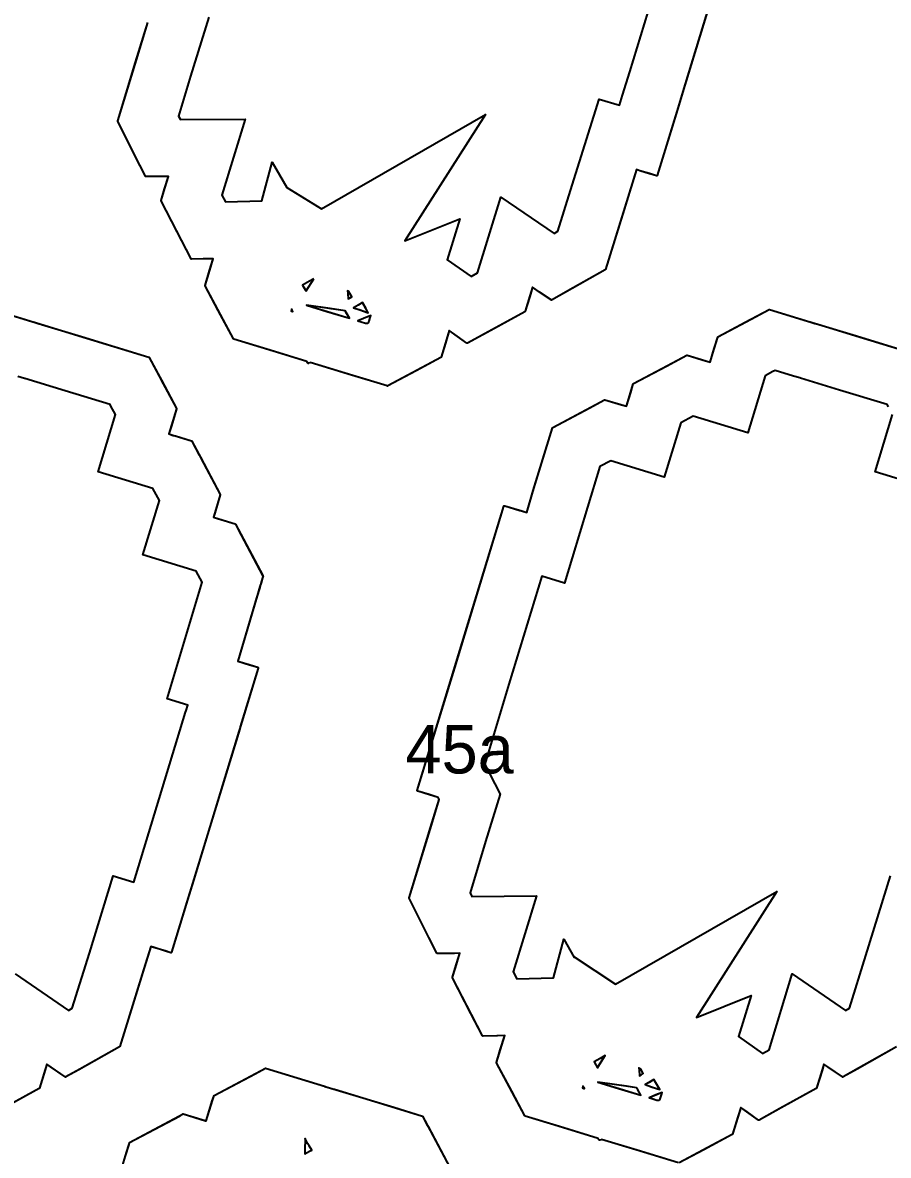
# Model space of a CAD drawing. Header units: millimetres. Extents: x 0 to 500, y 0 to 700.
# Drawn here: x 219.3 to 326.2, y 179.9 to 319.9 of the extents above; entities that cross this region are included whole.
import ezdxf
from ezdxf.enums import TextEntityAlignment as Align

# ---------------------------------------------------------------- set-up
doc = ezdxf.new("R2010")
doc.units = ezdxf.units.MM
doc.layers.add('CORTE', color=1, linetype='Continuous')
doc.layers.add('GRABADO', color=5, linetype='Continuous')

msp = doc.modelspace()

# ---------------------------------------------------------------- linework, layer by layer
at = {"layer": 'CORTE'}
for points in [[(242.23, 320.59), (240, 313.28), (238.51, 308.36), (238.74, 307.92), (246.73, 307.99), (243.86, 298.6), (244.29, 297.77), (248.81, 297.88), (250.09, 302.66), (251.9, 299.52), (256.18, 296.91), (276.41, 308.56), (266.48, 292.96), (273.24, 295.68), (271.69, 290.61), (274.64, 288.53), (274.64, 288.53), (275.46, 288.98), (278.32, 298.36), (284.91, 293.85), (285.38, 294.12), (286.94, 299.16), (290.45, 310.47), (292.97, 309.7), (293.36, 310.95), (294.24, 313.83), (298.77, 328.71)], [(305.36, 326.34), (301.05, 312.17), (300.14, 309.18), (297.65, 301.03), (297.65, 301.02), (297.65, 301.02), (297.64, 301.01), (297.64, 301), (297.63, 301), (297.63, 301), (297.62, 300.99), (297.62, 300.99), (297.61, 300.98), (297.6, 300.98), (297.59, 300.98), (297.59, 300.98), (297.58, 300.98), (297.57, 300.98), (297.56, 300.98), (297.56, 300.98), (296.68, 301.25), (296.67, 301.25), (295.5, 301.61), (295.07, 301.74), (293.54, 296.8), (291.24, 289.41), (291.24, 289.4), (291.24, 289.4), (291.24, 289.39), (291.23, 289.39), (291.23, 289.38), (291.22, 289.37), (291.22, 289.37), (291.21, 289.37), (287.27, 287.14), (284.6, 285.63), (284.59, 285.63), (284.59, 285.63), (284.58, 285.63), (284.57, 285.62), (284.56, 285.62), (284.55, 285.62), (284.55, 285.63), (284.54, 285.63), (284.53, 285.63), (284.53, 285.63), (284.52, 285.64), (283.11, 286.6), (282.23, 287.2), (281.89, 286.06), (281.33, 284.24), (281.33, 284.23), (281.32, 284.22), (281.32, 284.22), (281.32, 284.21), (281.31, 284.21), (281.31, 284.2), (281.3, 284.2), (281.29, 284.19), (277.67, 282.2), (274.22, 280.3), (274.22, 280.3), (274.21, 280.3), (274.2, 280.29), (274.19, 280.29), (274.19, 280.29), (274.18, 280.29), (274.17, 280.29), (274.16, 280.3), (274.16, 280.3), (274.15, 280.3), (274.14, 280.31), (272.98, 281.13), (271.95, 281.85), (271.48, 280.3), (270.94, 278.55), (270.94, 278.55), (270.94, 278.55), (270.94, 278.54), (270.93, 278.53), (270.93, 278.53), (270.93, 278.52), (270.92, 278.51), (270.91, 278.51), (270.91, 278.51), (267.98, 276.95), (264.35, 275.01), (264.34, 275.01), (264.34, 275.01), (264.33, 275), (264.32, 275), (264.32, 275), (264.31, 275), (264.3, 275), (264.29, 275.01), (260.03, 276.31), (254.75, 277.91), (254.71, 277.89), (254.57, 277.81), (254.57, 277.81), (254.56, 277.81), (254.55, 277.8), (254.55, 277.8), (254.54, 277.8), (254.53, 277.8), (254.52, 277.8), (254.52, 277.81), (254.51, 277.81), (254.5, 277.81), (254.5, 277.81), (254.49, 277.82), (254.49, 277.82), (254.48, 277.83), (254.48, 277.84), (254.47, 277.84), (254.42, 277.94), (254.36, 278.03), (250.36, 279.25), (245.34, 280.78), (245.33, 280.78), (245.33, 280.79), (245.32, 280.79), (245.31, 280.8), (245.31, 280.8), (245.3, 280.81), (245.3, 280.81), (245.3, 280.82), (243.36, 284.45), (241.8, 287.38), (241.8, 287.38), (241.8, 287.39), (241.79, 287.39), (241.79, 287.4), (241.79, 287.42), (241.79, 287.43), (241.8, 287.43), (242.37, 289.32), (242.8, 290.74), (241.55, 290.71), (240.12, 290.67), (240.11, 290.67), (240.11, 290.68), (240.1, 290.68), (240.09, 290.68), (240.08, 290.68), (240.08, 290.69), (240.07, 290.69), (240.07, 290.7), (240.06, 290.7), (240.05, 290.71), (238.25, 294.21), (236.35, 297.89), (236.35, 297.9), (236.35, 297.91), (236.34, 297.92), (236.34, 297.93), (236.35, 297.94), (236.8, 299.44), (237.25, 300.91), (236.19, 300.9), (234.48, 300.89), (234.47, 300.89), (234.47, 300.89), (234.46, 300.89), (234.45, 300.89), (234.44, 300.9), (234.44, 300.9), (234.43, 300.91), (234.43, 300.91), (234.42, 300.91), (234.42, 300.92), (234.41, 300.93), (233.04, 303.67), (231.01, 307.72), (231, 307.73), (231, 307.74), (231, 307.75), (231, 307.76), (231, 307.77), (233.21, 315.02), (234.71, 319.92)], [(215.51, 284.46), (220.5, 282.94), (220.55, 282.93), (221.31, 282.7), (221.37, 282.68), (226.19, 281.21), (234.84, 278.57), (234.85, 278.57), (234.86, 278.57), (234.86, 278.56), (234.87, 278.56), (234.88, 278.55), (234.88, 278.55), (234.89, 278.54), (236.18, 276.11), (236.39, 275.71), (238.25, 272.23), (238.25, 272.22), (238.26, 272.21), (238.26, 272.2), (238.26, 272.19), (238.26, 272.18), (238.26, 272.18), (238.26, 272.17), (237.64, 270.16), (237.31, 269.08), (237.85, 268.91), (238.14, 268.83), (240.11, 268.22), (240.12, 268.22), (240.13, 268.22), (240.13, 268.21), (240.14, 268.21), (240.15, 268.2), (240.15, 268.2), (240.16, 268.19), (240.16, 268.19), (241.07, 266.48), (241.09, 266.44), (241.28, 266.09), (243.67, 261.61), (243.67, 261.6), (243.67, 261.59), (243.67, 261.58), (243.67, 261.58), (243.68, 261.57), (243.67, 261.56), (243.67, 261.56), (243.67, 261.55), (243, 259.35), (242.83, 258.79), (243.37, 258.63), (245.49, 257.98), (245.49, 257.98), (245.5, 257.97), (245.51, 257.97), (245.51, 257.97), (245.52, 257.96), (245.52, 257.95), (245.53, 257.95), (245.53, 257.94), (246.25, 256.58), (246.26, 256.57), (248.9, 251.61), (248.94, 251.55), (248.94, 251.54), (248.94, 251.53), (248.95, 251.52), (248.95, 251.52), (248.95, 251.51), (248.95, 251.5), (248.95, 251.5), (248.95, 251.49), (248.88, 251.29), (248.68, 250.59), (248.53, 250.11), (248.15, 248.82), (245.82, 241.01), (247.23, 240.58), (248.31, 240.25), (248.31, 240.25), (248.32, 240.25), (248.33, 240.24), (248.33, 240.24), (248.34, 240.23), (248.34, 240.23), (248.35, 240.22), (248.35, 240.22), (248.35, 240.21), (248.36, 240.2), (248.36, 240.19), (248.36, 240.19), (248.36, 240.18), (248.36, 240.17), (248.36, 240.17), (248.36, 240.16), (246.04, 232.56), (245.97, 232.33), (240.36, 213.91), (239.63, 211.53), (237.65, 205.03), (237.65, 205.02), (237.65, 205.02), (237.64, 205.01), (237.64, 205), (237.63, 205), (237.63, 205), (237.62, 204.99), (237.62, 204.99), (237.61, 204.98), (237.6, 204.98), (237.59, 204.98), (237.59, 204.98), (237.58, 204.98), (237.57, 204.98), (237.56, 204.98), (237.56, 204.98), (236.86, 205.2), (236.85, 205.2), (235.4, 205.64), (235.07, 205.74), (234.08, 202.56), (231.24, 193.41), (231.24, 193.4), (231.24, 193.4), (231.24, 193.39), (231.23, 193.39), (231.23, 193.38), (231.22, 193.37), (231.22, 193.37), (231.21, 193.37), (226.33, 190.61), (224.6, 189.63), (224.59, 189.63), (224.59, 189.63), (224.58, 189.63), (224.57, 189.62), (224.56, 189.62), (224.55, 189.62), (224.55, 189.63), (224.54, 189.63), (224.53, 189.63), (224.53, 189.63), (224.52, 189.64), (222.77, 190.83), (222.23, 191.2), (222.02, 190.5), (221.33, 188.24), (221.33, 188.23), (221.32, 188.22), (221.32, 188.22), (221.32, 188.21), (221.31, 188.21), (221.31, 188.2), (221.3, 188.2), (221.29, 188.19), (216.8, 185.72)], [(300.29, 179.01), (295.18, 180.57), (290.75, 181.91), (290.7, 181.88), (290.57, 181.81), (290.57, 181.81), (290.56, 181.81), (290.55, 181.8), (290.55, 181.8), (290.54, 181.8), (290.53, 181.8), (290.52, 181.8), (290.52, 181.81), (290.51, 181.81), (290.5, 181.81), (290.5, 181.81), (290.49, 181.82), (290.49, 181.82), (290.48, 181.83), (290.48, 181.84), (290.47, 181.84), (290.4, 181.96), (290.36, 182.03), (285.55, 183.5), (281.34, 184.78), (281.33, 184.78), (281.33, 184.79), (281.32, 184.79), (281.31, 184.8), (281.31, 184.8), (281.3, 184.81), (281.3, 184.81), (281.3, 184.82), (279.67, 187.87), (277.8, 191.38), (277.8, 191.38), (277.8, 191.39), (277.79, 191.39), (277.79, 191.4), (277.79, 191.42), (277.79, 191.43), (277.8, 191.43), (278.28, 193.02), (278.8, 194.74), (277.83, 194.71), (276.12, 194.67), (276.11, 194.67), (276.11, 194.68), (276.1, 194.68), (276.09, 194.68), (276.08, 194.68), (276.08, 194.69), (276.07, 194.69), (276.07, 194.7), (276.06, 194.7), (276.05, 194.71), (274.63, 197.48), (272.35, 201.89), (272.35, 201.9), (272.35, 201.91), (272.34, 201.92), (272.34, 201.93), (272.35, 201.94), (272.71, 203.12), (273.25, 204.91), (272.53, 204.9), (270.48, 204.89), (270.47, 204.89), (270.47, 204.89), (270.46, 204.89), (270.45, 204.89), (270.44, 204.9), (270.44, 204.9), (270.43, 204.91), (270.43, 204.91), (270.42, 204.91), (270.42, 204.92), (270.41, 204.93), (269.44, 206.87), (267.01, 211.72), (267, 211.73), (267, 211.74), (267, 211.75), (267, 211.76), (267, 211.77), (269.65, 220.47), (270.71, 223.92), (270.69, 223.96), (270.67, 223.98), (270.58, 224.18), (269.46, 224.52), (268.05, 224.95), (268.04, 224.95), (268.03, 224.95), (268.03, 224.96), (268.02, 224.96), (268.02, 224.97), (268.01, 224.97), (268.01, 224.98), (268, 224.98), (268, 224.99), (268, 225), (267.99, 225.01), (267.99, 225.02), (268, 225.03), (272.81, 240.84), (278.7, 260.17), (278.7, 260.17), (278.71, 260.18), (278.71, 260.19), (278.72, 260.19), (278.72, 260.2), (278.73, 260.2), (278.73, 260.21), (278.74, 260.21), (278.75, 260.21), (278.75, 260.22), (278.76, 260.22), (278.77, 260.22), (278.77, 260.22), (278.78, 260.22), (278.79, 260.22), (278.8, 260.22), (280.62, 259.66), (280.79, 259.61), (281.52, 259.39), (282.41, 262.33), (284.7, 269.85), (284.71, 269.86), (284.71, 269.86), (284.71, 269.87), (284.71, 269.87), (284.72, 269.88), (284.73, 269.89), (284.74, 269.89), (289.31, 272.33), (291.14, 273.3), (291.14, 273.3), (291.15, 273.31), (291.16, 273.31), (291.17, 273.31), (291.18, 273.31), (291.19, 273.31), (291.19, 273.31), (293.14, 272.71), (293.85, 272.5), (294.36, 274.17), (294.69, 275.26), (294.69, 275.26), (294.7, 275.27), (294.7, 275.28), (294.71, 275.29), (294.72, 275.3), (294.72, 275.3), (294.73, 275.3), (298.77, 277.46), (301.31, 278.81), (301.31, 278.81), (301.32, 278.81), (301.33, 278.82), (301.34, 278.82), (301.34, 278.82), (301.35, 278.82), (301.36, 278.82), (303.13, 278.28), (304.17, 277.96), (304.66, 279.58), (305.11, 281.05), (305.11, 281.06), (305.11, 281.07), (305.12, 281.07), (305.13, 281.08), (305.14, 281.09), (305.14, 281.09), (305.14, 281.1), (308.52, 282.89), (311.45, 284.46), (311.46, 284.46), (311.47, 284.47), (311.48, 284.47), (311.5, 284.47), (311.51, 284.47), (311.51, 284.46), (316.34, 282.99), (316.39, 282.98), (317.12, 282.75), (317.18, 282.74), (321.85, 281.31), (330.84, 278.57)], [(218.32, 202.36), (224.9, 197.86), (225.38, 198.13), (227.49, 204.93), (230.45, 214.47), (232.97, 213.7), (233.55, 215.58), (239.38, 234.7), (239.44, 234.93), (239.64, 235.57), (237.12, 236.34), (241.42, 250.76), (240.7, 252.12), (234.09, 254.13), (236.14, 260.85), (235.33, 262.36), (228.58, 264.42), (230.72, 271.47), (230.16, 272.53), (230.06, 272.71), (224.49, 274.41), (219.52, 275.93), (219.46, 275.94), (218.64, 276.19)], [(326.22, 272.42), (326.06, 272.71), (320.15, 274.51), (315.33, 275.98), (315.27, 276), (314.48, 276.24), (312.2, 276.93), (311.94, 276.78), (310.97, 276.26), (308.82, 269.22), (302.07, 271.28), (300.55, 270.46), (298.5, 263.76), (291.9, 265.77), (290.56, 265.05), (289.03, 260.04), (286.17, 250.65), (283.38, 251.5), (279.32, 238.18), (276.35, 228.26), (276.92, 227.14), (278.23, 224.59), (276.44, 218.72), (274.52, 212.36), (274.74, 211.92), (282.73, 211.99), (279.86, 202.6), (280.29, 201.77), (284.81, 201.88), (286.09, 206.66), (287.39, 204.4), (287.39, 204.46), (292.47, 201.08), (312.41, 212.56), (302.48, 196.96), (309.24, 199.68), (307.69, 194.61), (310.64, 192.53), (310.64, 192.53), (311.46, 192.98), (314.32, 202.36), (320.9, 197.85), (321.38, 198.13), (323.4, 204.63), (326.45, 214.47)], [(331.33, 262.36), (324.58, 264.42), (326.72, 271.47)], [(327.21, 193.37), (322.49, 190.7), (320.6, 189.63), (320.59, 189.63), (320.59, 189.63), (320.58, 189.63), (320.57, 189.62), (320.56, 189.62), (320.55, 189.62), (320.55, 189.63), (320.54, 189.63), (320.53, 189.63), (320.53, 189.63), (320.52, 189.64), (318.83, 190.8), (318.23, 191.2), (318, 190.42), (317.33, 188.24), (317.33, 188.23), (317.32, 188.22), (317.32, 188.22), (317.32, 188.21), (317.31, 188.21), (317.31, 188.2), (317.3, 188.2), (317.29, 188.19), (312.95, 185.8), (310.22, 184.3), (310.22, 184.3), (310.21, 184.3), (310.2, 184.29), (310.19, 184.29), (310.19, 184.29), (310.18, 184.29), (310.17, 184.29), (310.16, 184.3), (310.16, 184.3), (310.15, 184.3), (310.14, 184.31), (308.74, 185.3), (307.95, 185.85), (307.58, 184.64), (306.94, 182.55), (306.94, 182.55), (306.94, 182.55), (306.94, 182.54), (306.93, 182.53), (306.93, 182.53), (306.93, 182.52), (306.92, 182.51), (306.91, 182.51), (306.91, 182.51), (303.4, 180.64), (300.35, 179.01)], [(231.97, 179.88), (232.39, 181.27), (232.47, 181.52), (238.55, 184.77), (239.1, 185.06), (241.78, 184.24), (241.93, 184.19), (242.68, 186.66), (242.89, 187.32), (247.97, 190.02), (249.25, 190.71), (256.52, 188.49), (256.59, 188.47), (257.69, 188.14), (257.77, 188.11), (264.76, 185.98), (268.64, 184.8), (269.23, 183.69), (269.33, 183.51), (272.03, 178.43)]]:
    msp.add_lwpolyline(points, dxfattribs=at)
for points in [[(255.21, 288.27), (254.7, 287.98), (253.84, 287.48), (254.21, 286.84), (254.25, 286.77), (255.21, 288.27)], [(259.69, 285.91), (259.92, 286.04), (259.56, 286.67), (259.38, 286.77), (259.41, 286.42), (259.45, 285.78), (259.69, 285.91)], [(252.54, 284.37), (252.47, 284.5), (252.45, 284.41), (252.41, 284.27), (252.6, 284.21), (252.64, 284.2), (252.54, 284.37)], [(257.25, 284.57), (254.31, 284.99), (256.89, 284.21), (259.62, 283.37), (259.19, 284.13), (259.09, 284.3), (257.25, 284.57)], [(261.64, 284.6), (261.23, 285.31), (260.7, 285), (260.14, 284.68), (260.92, 284.41), (261.95, 284.06), (261.64, 284.6)], [(261.35, 283.34), (260.65, 283.06), (261.07, 282.93), (261.59, 282.77), (261.74, 282.77), (261.85, 282.77), (261.89, 282.79), (261.93, 282.81), (262, 282.92), (262.06, 283.03), (262.2, 283.48), (262.27, 283.71), (261.35, 283.34)], [(290.35, 190.93), (291.21, 192.27), (290.6, 191.92), (289.84, 191.48), (290.25, 190.77), (290.35, 190.93)], [(295.66, 189.89), (295.92, 190.04), (295.6, 190.6), (295.39, 190.74), (295.4, 190.51), (295.45, 189.78), (295.66, 189.89)], [(293.75, 188.5), (290.31, 188.99), (292.52, 188.32), (295.62, 187.37), (295.24, 188.04), (295.09, 188.3), (293.75, 188.5)], [(297.59, 188.69), (297.23, 189.31), (296.63, 188.96), (296.14, 188.68), (297.03, 188.37), (297.95, 188.06), (297.59, 188.69)], [(288.56, 188.34), (288.47, 188.5), (288.46, 188.44), (288.41, 188.27), (288.58, 188.22), (288.64, 188.2), (288.56, 188.34)], [(297.46, 187.39), (296.65, 187.06), (297.01, 186.95), (297.59, 186.77), (297.72, 186.77), (297.85, 186.77), (297.89, 186.78), (297.93, 186.81), (297.99, 186.91), (298.06, 187.03), (298.19, 187.43), (298.27, 187.71), (297.46, 187.39)], [(254.69, 180.44), (254.96, 180.59), (254.66, 181.12), (254.5, 181.38), (254.16, 181.99), (254.14, 182.02), (254.13, 180.6), (254.13, 180.12), (254.69, 180.44)]]:
    msp.add_lwpolyline(points, close=True, dxfattribs=at)
at = {"layer": 'GRABADO'}
for points in [[(305.47, 326.67), (300.93, 311.79), (300.05, 308.91), (297.65, 301.03), (297.65, 301.02), (297.65, 301.02), (297.64, 301.01), (297.64, 301), (297.63, 301), (297.63, 301), (297.62, 300.99), (297.62, 300.99), (297.61, 300.98), (297.6, 300.98), (297.59, 300.98), (297.59, 300.98), (297.58, 300.98), (297.57, 300.98), (297.56, 300.98), (297.56, 300.98), (296.71, 301.24), (296.7, 301.24), (295.48, 301.61), (295.07, 301.74), (293.63, 297.09), (291.24, 289.41), (291.24, 289.4), (291.24, 289.4), (291.24, 289.39), (291.23, 289.39), (291.23, 289.38), (291.22, 289.37), (291.22, 289.37), (291.21, 289.37), (287.12, 287.06), (284.6, 285.63), (284.59, 285.63), (284.59, 285.63), (284.58, 285.63), (284.57, 285.62), (284.56, 285.62), (284.55, 285.62), (284.55, 285.63), (284.54, 285.63), (284.53, 285.63), (284.53, 285.63), (284.52, 285.64), (283.05, 286.64), (282.23, 287.2), (281.91, 286.13), (281.33, 284.24), (281.33, 284.23), (281.32, 284.22), (281.32, 284.22), (281.32, 284.21), (281.31, 284.21), (281.31, 284.2), (281.3, 284.2), (281.29, 284.19), (277.52, 282.12), (274.22, 280.3), (274.22, 280.3), (274.21, 280.3), (274.2, 280.29), (274.19, 280.29), (274.19, 280.29), (274.18, 280.29), (274.17, 280.29), (274.16, 280.3), (274.16, 280.3), (274.15, 280.3), (274.14, 280.31), (272.93, 281.16), (271.95, 281.85), (271.5, 280.36), (270.94, 278.55), (270.94, 278.55), (270.94, 278.54), (270.93, 278.53), (270.93, 278.53), (270.93, 278.52), (270.92, 278.51), (270.91, 278.51), (270.91, 278.51), (267.87, 276.89), (264.35, 275.01), (264.34, 275.01), (264.34, 275.01), (264.33, 275), (264.32, 275), (264.32, 275), (264.31, 275), (264.3, 275), (264.29, 275.01), (259.86, 276.36), (254.75, 277.91), (254.71, 277.89), (254.57, 277.81), (254.57, 277.81), (254.56, 277.81), (254.55, 277.8), (254.55, 277.8), (254.54, 277.8), (254.53, 277.8), (254.52, 277.8), (254.52, 277.81), (254.51, 277.81), (254.5, 277.81), (254.5, 277.81), (254.49, 277.82), (254.49, 277.82), (254.48, 277.83), (254.48, 277.84), (254.47, 277.84), (254.41, 277.94), (254.36, 278.03), (250.19, 279.3), (245.34, 280.78), (245.33, 280.78), (245.33, 280.79), (245.32, 280.79), (245.31, 280.8), (245.31, 280.8), (245.3, 280.81), (245.3, 280.81), (245.3, 280.82), (243.42, 284.34), (241.8, 287.38), (241.8, 287.38), (241.8, 287.39), (241.79, 287.39), (241.79, 287.4), (241.79, 287.42), (241.79, 287.43), (241.8, 287.43), (242.35, 289.26), (242.8, 290.74), (241.61, 290.71), (240.12, 290.67), (240.11, 290.67), (240.11, 290.68), (240.1, 290.68), (240.09, 290.68), (240.08, 290.68), (240.08, 290.69), (240.07, 290.69), (240.07, 290.7), (240.06, 290.7), (240.05, 290.71), (238.32, 294.06), (236.35, 297.89), (236.35, 297.9), (236.35, 297.91), (236.34, 297.92), (236.34, 297.93), (236.35, 297.94), (236.78, 299.37), (237.25, 300.91), (236.26, 300.9), (234.48, 300.89), (234.47, 300.89), (234.47, 300.89), (234.46, 300.89), (234.45, 300.89), (234.44, 300.9), (234.44, 300.9), (234.43, 300.91), (234.43, 300.91), (234.42, 300.91), (234.42, 300.92), (234.41, 300.93), (233.12, 303.51), (231.01, 307.72), (231, 307.73), (231, 307.74), (231, 307.75), (231, 307.76), (231, 307.77), (233.3, 315.31), (234.71, 319.92)], [(215.51, 284.46), (220.66, 282.89), (220.72, 282.88), (221.5, 282.64), (221.56, 282.62), (226.53, 281.11), (234.84, 278.57), (234.85, 278.57), (234.86, 278.57), (234.86, 278.56), (234.87, 278.56), (234.88, 278.55), (234.88, 278.55), (234.89, 278.54), (236.13, 276.21), (236.33, 275.82), (238.25, 272.23), (238.25, 272.22), (238.26, 272.21), (238.26, 272.2), (238.26, 272.19), (238.26, 272.18), (238.26, 272.18), (238.26, 272.17), (237.62, 270.1), (237.31, 269.08), (237.82, 268.92), (238.09, 268.84), (240.11, 268.22), (240.12, 268.22), (240.13, 268.22), (240.13, 268.21), (240.14, 268.21), (240.15, 268.2), (240.15, 268.2), (240.16, 268.19), (240.16, 268.19), (241.02, 266.57), (241.04, 266.54), (241.22, 266.2), (243.67, 261.61), (243.67, 261.6), (243.67, 261.59), (243.67, 261.58), (243.67, 261.58), (243.68, 261.57), (243.67, 261.56), (243.67, 261.56), (243.67, 261.55), (242.99, 259.3), (242.83, 258.79), (243.31, 258.64), (245.49, 257.98), (245.49, 257.98), (245.5, 257.97), (245.51, 257.97), (245.51, 257.97), (245.52, 257.96), (245.52, 257.95), (245.53, 257.95), (245.53, 257.94), (246.19, 256.71), (246.2, 256.69), (248.91, 251.61), (248.94, 251.55), (248.94, 251.54), (248.94, 251.54), (248.94, 251.54), (248.94, 251.53), (248.95, 251.53), (248.95, 251.52), (248.95, 251.52), (248.95, 251.52), (248.95, 251.51), (248.95, 251.51), (248.95, 251.51), (248.95, 251.51), (248.95, 251.5), (248.95, 251.5), (248.95, 251.5), (248.95, 251.5), (248.95, 251.5), (248.95, 251.49), (248.94, 251.49), (248.89, 251.31), (248.7, 250.67), (248.57, 250.24), (248.22, 249.06), (245.82, 241.01), (247.28, 240.57), (248.31, 240.25), (248.31, 240.25), (248.32, 240.25), (248.33, 240.24), (248.33, 240.24), (248.34, 240.23), (248.34, 240.23), (248.35, 240.22), (248.35, 240.22), (248.35, 240.21), (248.36, 240.2), (248.36, 240.19), (248.36, 240.19), (248.36, 240.18), (248.36, 240.17), (248.36, 240.17), (248.36, 240.16), (246.14, 232.88), (246.07, 232.66), (240.24, 213.54), (239.55, 211.26), (237.65, 205.03), (237.65, 205.02), (237.65, 205.02), (237.64, 205.01), (237.64, 205), (237.63, 205), (237.63, 205), (237.62, 204.99), (237.62, 204.99), (237.61, 204.98), (237.6, 204.98), (237.59, 204.98), (237.59, 204.98), (237.58, 204.98), (237.57, 204.98), (237.56, 204.98), (237.56, 204.98), (236.89, 205.19), (236.88, 205.19), (235.38, 205.65), (235.07, 205.74), (234.17, 202.85), (231.24, 193.41), (231.24, 193.4), (231.24, 193.4), (231.24, 193.39), (231.23, 193.39), (231.23, 193.38), (231.22, 193.37), (231.22, 193.37), (231.21, 193.37), (226.18, 190.52), (224.6, 189.63), (224.59, 189.63), (224.59, 189.63), (224.58, 189.63), (224.57, 189.62), (224.56, 189.62), (224.55, 189.62), (224.55, 189.63), (224.54, 189.63), (224.53, 189.63), (224.53, 189.63), (224.52, 189.64), (222.71, 190.87), (222.23, 191.2), (222.04, 190.57), (221.33, 188.24), (221.33, 188.23), (221.32, 188.22), (221.32, 188.22), (221.32, 188.21), (221.31, 188.21), (221.31, 188.2), (221.3, 188.2), (221.29, 188.19), (216.66, 185.64)], [(300.29, 179.01), (295.01, 180.62), (290.75, 181.91), (290.7, 181.88), (290.57, 181.81), (290.57, 181.81), (290.56, 181.81), (290.55, 181.8), (290.55, 181.8), (290.54, 181.8), (290.53, 181.8), (290.52, 181.8), (290.52, 181.81), (290.51, 181.81), (290.5, 181.81), (290.5, 181.81), (290.49, 181.82), (290.49, 181.82), (290.48, 181.83), (290.48, 181.84), (290.47, 181.84), (290.4, 181.96), (290.36, 182.03), (285.39, 183.55), (281.34, 184.78), (281.33, 184.78), (281.33, 184.79), (281.32, 184.79), (281.31, 184.8), (281.31, 184.8), (281.3, 184.81), (281.3, 184.81), (281.3, 184.82), (279.73, 187.75), (277.8, 191.38), (277.8, 191.38), (277.8, 191.39), (277.79, 191.39), (277.79, 191.4), (277.79, 191.42), (277.79, 191.43), (277.8, 191.43), (278.26, 192.96), (278.8, 194.74), (277.89, 194.72), (276.12, 194.67), (276.11, 194.67), (276.11, 194.68), (276.1, 194.68), (276.09, 194.68), (276.08, 194.68), (276.08, 194.69), (276.07, 194.69), (276.07, 194.7), (276.06, 194.7), (276.05, 194.71), (274.7, 197.33), (272.35, 201.89), (272.35, 201.9), (272.35, 201.91), (272.34, 201.92), (272.34, 201.93), (272.35, 201.94), (272.69, 203.06), (273.25, 204.91), (272.6, 204.9), (270.48, 204.89), (270.47, 204.89), (270.47, 204.89), (270.46, 204.89), (270.45, 204.89), (270.44, 204.9), (270.44, 204.9), (270.43, 204.91), (270.43, 204.91), (270.42, 204.91), (270.42, 204.92), (270.41, 204.93), (269.52, 206.71), (267.01, 211.72), (267, 211.73), (267, 211.74), (267, 211.75), (267, 211.76), (267, 211.77), (269.74, 220.76), (270.71, 223.92), (270.69, 223.95), (270.68, 223.98), (270.58, 224.18), (269.5, 224.5), (268.05, 224.95), (268.04, 224.95), (268.03, 224.95), (268.03, 224.96), (268.02, 224.96), (268.02, 224.97), (268.01, 224.97), (268.01, 224.98), (268, 224.98), (268, 224.99), (268, 225), (267.99, 225.01), (267.99, 225.02), (268, 225.03), (272.62, 240.2), (278.7, 260.17), (278.7, 260.17), (278.71, 260.18), (278.71, 260.19), (278.72, 260.19), (278.72, 260.2), (278.73, 260.2), (278.73, 260.21), (278.74, 260.21), (278.75, 260.21), (278.75, 260.22), (278.76, 260.22), (278.77, 260.22), (278.77, 260.22), (278.78, 260.22), (278.79, 260.22), (278.8, 260.22), (280.68, 259.64), (280.86, 259.59), (281.52, 259.39), (282.33, 262.08), (284.7, 269.85), (284.7, 269.85), (284.71, 269.86), (284.71, 269.86), (284.71, 269.87), (284.71, 269.87), (284.72, 269.88), (284.73, 269.89), (284.74, 269.89), (289.46, 272.41), (291.14, 273.3), (291.14, 273.3), (291.15, 273.31), (291.16, 273.31), (291.17, 273.31), (291.18, 273.31), (291.19, 273.31), (291.19, 273.31), (293.21, 272.69), (293.85, 272.5), (294.38, 274.22), (294.69, 275.26), (294.69, 275.26), (294.7, 275.27), (294.7, 275.28), (294.71, 275.29), (294.72, 275.3), (294.72, 275.3), (294.73, 275.3), (298.91, 277.53), (301.31, 278.81), (301.31, 278.81), (301.32, 278.81), (301.33, 278.82), (301.34, 278.82), (301.34, 278.82), (301.35, 278.82), (301.36, 278.82), (303.19, 278.26), (304.17, 277.96), (304.68, 279.64), (305.11, 281.05), (305.11, 281.06), (305.11, 281.07), (305.12, 281.07), (305.13, 281.08), (305.14, 281.09), (305.14, 281.09), (305.14, 281.1), (308.63, 282.95), (311.45, 284.46), (311.46, 284.46), (311.47, 284.47), (311.48, 284.47), (311.5, 284.47), (311.51, 284.47), (311.51, 284.46), (316.5, 282.94), (316.55, 282.93), (317.31, 282.7), (317.37, 282.68), (322.19, 281.21), (330.84, 278.57)], [(327.21, 193.37), (322.33, 190.61), (320.6, 189.63), (320.59, 189.63), (320.59, 189.63), (320.58, 189.63), (320.57, 189.62), (320.56, 189.62), (320.55, 189.62), (320.55, 189.63), (320.54, 189.63), (320.53, 189.63), (320.53, 189.63), (320.52, 189.64), (318.77, 190.83), (318.23, 191.2), (318.02, 190.5), (317.33, 188.24), (317.33, 188.23), (317.32, 188.22), (317.32, 188.22), (317.32, 188.21), (317.31, 188.21), (317.31, 188.2), (317.3, 188.2), (317.29, 188.19), (312.8, 185.72), (310.22, 184.3), (310.22, 184.3), (310.21, 184.3), (310.2, 184.29), (310.19, 184.29), (310.19, 184.29), (310.18, 184.29), (310.17, 184.29), (310.16, 184.3), (310.16, 184.3), (310.15, 184.3), (310.14, 184.31), (308.7, 185.33), (307.95, 185.85), (307.6, 184.71), (306.94, 182.55), (306.94, 182.55), (306.94, 182.54), (306.93, 182.53), (306.93, 182.53), (306.93, 182.52), (306.92, 182.51), (306.91, 182.51), (306.91, 182.51), (303.29, 180.58), (300.35, 179.01)], [(230.21, 174.1), (232.09, 180.3), (232.41, 181.33), (232.47, 181.52), (238.69, 184.84), (239.1, 185.06), (241.84, 184.22), (241.93, 184.19), (242.7, 186.71), (242.89, 187.32), (248.08, 190.08), (249.25, 190.71), (256.68, 188.44), (256.75, 188.42), (257.87, 188.08), (257.96, 188.05), (265.1, 185.88), (268.64, 184.8), (269.18, 183.79), (269.27, 183.63), (272.03, 178.43)]]:
    msp.add_lwpolyline(points, dxfattribs=at)
for points in [[(255.21, 288.27), (254.68, 287.97), (253.84, 287.48), (254.22, 286.82), (254.25, 286.77), (254.26, 286.78), (255.21, 288.27)], [(259.92, 286.04), (259.56, 286.66), (259.38, 286.77), (259.41, 286.44), (259.45, 285.78), (259.69, 285.91), (259.92, 286.04)], [(252.47, 284.5), (252.45, 284.42), (252.41, 284.27), (252.6, 284.21), (252.64, 284.2), (252.55, 284.37), (252.47, 284.5)], [(254.31, 284.99), (256.82, 284.23), (259.62, 283.37), (259.2, 284.11), (259.09, 284.3), (257.35, 284.55), (254.31, 284.99)], [(261.23, 285.31), (260.69, 285), (260.14, 284.68), (260.94, 284.4), (261.95, 284.06), (261.63, 284.62), (261.23, 285.31)], [(260.65, 283.06), (261.06, 282.94), (261.59, 282.77), (261.74, 282.77), (261.85, 282.77), (261.89, 282.79), (261.93, 282.81), (262, 282.92), (262.06, 283.03), (262.2, 283.47), (262.27, 283.71), (261.37, 283.35), (260.65, 283.06)], [(291.21, 192.27), (290.58, 191.91), (289.84, 191.48), (290.25, 190.77), (290.38, 190.97), (291.21, 192.27)], [(295.92, 190.04), (295.61, 190.58), (295.39, 190.73), (295.4, 190.53), (295.45, 189.78), (295.65, 189.89), (295.92, 190.04)], [(290.31, 188.99), (292.45, 188.34), (295.62, 187.37), (295.25, 188.02), (295.09, 188.3), (293.85, 188.48), (290.31, 188.99)], [(297.23, 189.31), (296.61, 188.95), (296.14, 188.68), (297.06, 188.36), (297.95, 188.06), (297.58, 188.7), (297.23, 189.31)], [(288.47, 188.5), (288.46, 188.45), (288.41, 188.27), (288.57, 188.22), (288.64, 188.2), (288.57, 188.33), (288.47, 188.5)], [(296.65, 187.06), (296.99, 186.96), (297.59, 186.77), (297.72, 186.77), (297.85, 186.77), (297.89, 186.78), (297.93, 186.81), (297.99, 186.91), (298.06, 187.03), (298.18, 187.42), (298.27, 187.71), (297.49, 187.4), (296.65, 187.06)], [(254.7, 180.44), (254.96, 180.59), (254.65, 181.13), (254.5, 181.38), (254.15, 182), (254.14, 182.02), (254.13, 180.57), (254.13, 180.12), (254.7, 180.44)]]:
    msp.add_lwpolyline(points, close=True, dxfattribs=at)

# ---------------------------------------------------------------- texts
msp.add_text('45a', height=6, dxfattribs=at).set_placement((273.23, 230.13), align=Align.MIDDLE_CENTER)

doc.saveas('drawing.dxf')
